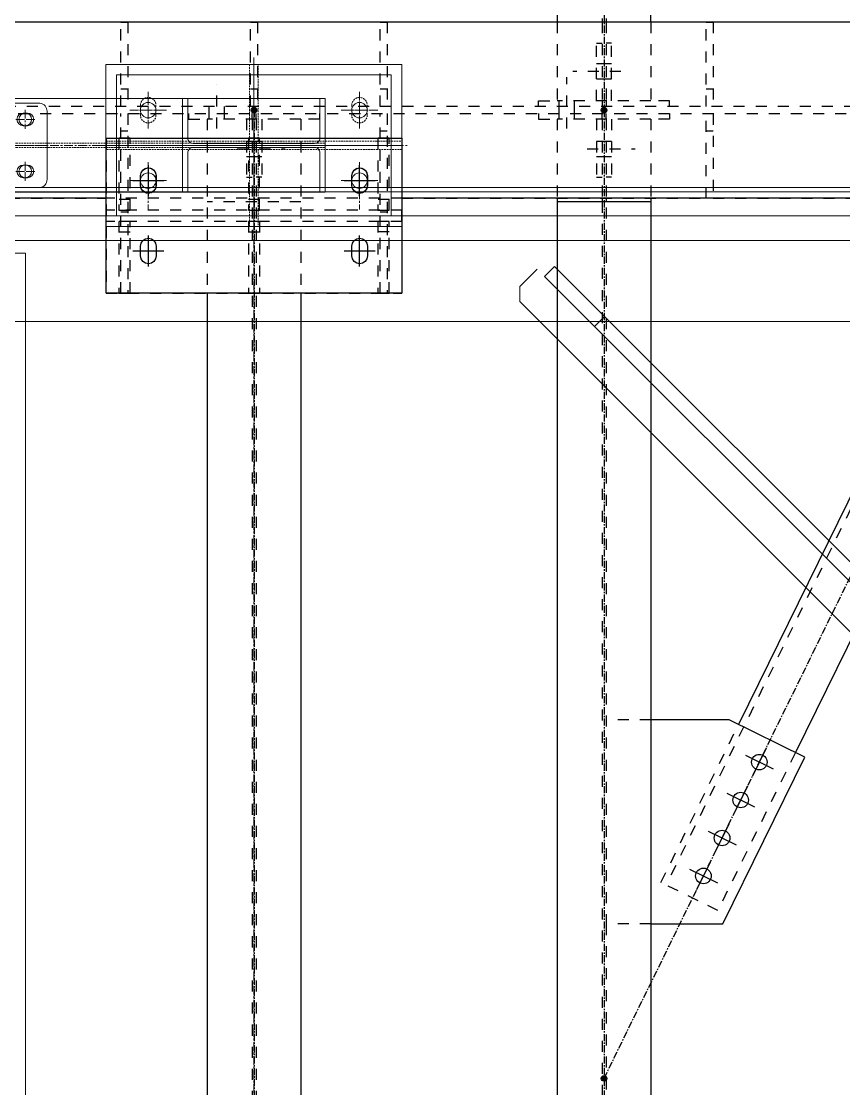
# Model space of a CAD drawing. Header units: inches. Extents: x 209270 to 234360, y -180214 to -150194.
# Drawn here: x 223884 to 225052, y -161553 to -160038 of the extents above; entities that cross this region are included whole.
import ezdxf

# ---------------------------------------------------------------- set-up
doc = ezdxf.new("R2010")
doc.units = ezdxf.units.IN
doc.header["$LTSCALE"] = 10
doc.header["$MEASUREMENT"] = 0
for name, pattern in [('CENTER', [2, 1.25, -0.25, 0.25, -0.25]), ('DXK_LINE_DOT2', [3.9198, 1.9599, -1.9599]), ('HIDDEN', [0.375, 0.25, -0.125])]:
    doc.linetypes.add(name, pattern=pattern)
doc.layers.get('0').update_dxf_attribs({"color": 1})
for name, color, linetype in [('_BLUE_0', 5, 'Continuous'), ('_BLUE_1', 5, 'Continuous'), ('_BLUE_2', 5, 'Continuous'), ('_BLUE_4', 5, 'Continuous')]:
    doc.layers.add(name, color=color, linetype=linetype)
for name, color, linetype, lineweight in [('adani logo', 1, 'Continuous', 15), ('All Bought', 1, 'Continuous', 9), ('Belt', 1, 'Continuous', 9), ('CEN', 1, 'CENTER', 9), ('HIDDDEN', 1, 'HIDDEN', 9), ('HIDDEN', 1, 'HIDDEN', 9), ('MAIN OBJECT', 1, 'Continuous', 18), ('OBJECT', 1, 'Continuous', 18), ('STR25', 1, 'Continuous', 5)]:
    doc.layers.add(name, color=color, linetype=linetype, lineweight=lineweight)

# ---------------------------------------------------------------- blocks, each defined once
blk = doc.blocks.new('A$Cee1ce5ad')
at = {"layer": 'All Bought'}
for p, q in [((-110.6, 65.2), (-96.5, 98)), ((-96.6, 97.8), (96.6, 97.8)), ((-92.9, 99.5), (92.9, 99.5)), ((110.6, 65.2), (96.5, 98)), ((-6.9, 85.4), (-6.9, -73.9)), ((6.9, 85.4), (6.9, -73.9)), ((-125.4, 57.7), (-113, 63.5)), ((-111.9, 64.2), (111.9, 64.2)), ((125.4, 57.7), (113, 63.5)), ((-205, 48.3), (-205, -48.3)), ((-195, 60), (-120.6, 60)), ((-128.3, 51.5), (-128.3, 42.7)), ((120.6, 60), (195, 60)), ((128.3, 51.5), (128.3, 42.7)), ((205, 48.3), (205, -48.3)), ((-144.9, 26.5), (-130.1, 38.9)), ((144.9, 26.5), (130.1, 38.9)), ((-146.7, 22.7), (-146.7, -22.7)), ((146.7, 22.7), (146.7, -22.7)), ((-144.9, -26.5), (-130.1, -38.9)), ((144.9, -26.5), (130.1, -38.9)), ((-128.3, -51.5), (-128.3, -42.7)), ((128.3, -51.5), (128.3, -42.7)), ((-195, -60), (-120.6, -60)), ((-125.4, -57.7), (-113, -63.5)), ((125.4, -57.7), (113, -63.5)), ((120.6, -60), (195, -60)), ((-111.9, -64.2), (111.9, -64.2)), ((-110.6, -65.2), (-96.5, -98)), ((110.6, -65.2), (96.5, -98)), ((-96.6, -97.8), (96.6, -97.8)), ((-92.9, -99.5), (92.9, -99.5))]:
    blk.add_line(p, q, dxfattribs=at)
at = {"layer": 'All Bought', "ltscale": 50}
for p, q in [((-42.5, 99.5), (-42.5, -99.5)), ((40.8, 99.5), (40.8, -99.5))]:
    blk.add_line(p, q, dxfattribs=at)
at = {"layer": 'All Bought'}
for points in [[(-171.2, 28, 1), (-171.2, 46), (-177.2, 46, 1), (-177.2, 28)], [(178.8, 28, 1), (178.8, 46), (172.8, 46, 1), (172.8, 28)], [(-171.2, -46, 1), (-171.2, -28), (-177.2, -28, 1), (-177.2, -46)], [(178.8, -46, 1), (178.8, -28), (172.8, -28, 1), (172.8, -46)]]:
    blk.add_lwpolyline(points, format="xyb", close=True, dxfattribs=at)
for centre, radius, start, end in [((-92.9, 94.5), 5, 90, 135), ((0, 85.4), 6.9, 0, 180), ((92.9, 94.5), 5, 45, 90), ((-116.5, 71.1), 8.33, 295, 315), ((116.5, 71.1), 8.33, 225, 245), ((-193.5, 48.6), 11.5, 97.6625, 181.1349), ((-120.5, 51.7), 7.85, 129.2243, 180.8268), ((120.5, 51.7), 7.85, 359.1732, 50.7757), ((193.5, 48.6), 11.5, 358.8651, 82.3375), ((-133.3, 42.7), 5, 310, 0), ((133.3, 42.7), 5, 180, 230), ((-141.7, 22.7), 5, 130, 180), ((141.7, 22.7), 5, 0, 50), ((-141.7, -22.7), 5, 180, 230), ((141.7, -22.7), 5, 310, 0), ((-133.3, -42.7), 5, 0, 50), ((133.3, -42.7), 5, 130, 180), ((-193.5, -48.6), 11.5, 178.8651, 262.3375), ((-120.5, -51.7), 7.85, 179.1732, 230.7757), ((120.5, -51.7), 7.85, 309.2243, 0.8268), ((193.5, -48.6), 11.5, 277.6625, 1.1349), ((-116.5, -71.1), 8.33, 45, 65), ((0, -73.9), 6.9, 180, 0), ((116.5, -71.1), 8.33, 115, 135), ((-92.9, -94.5), 5, 225, 270), ((92.9, -94.5), 5, 270, 315)]:
    blk.add_arc(centre, radius, start, end, dxfattribs=at)
at = {"layer": 'CEN'}
for p, q in [((0, 99.5), (0, -99.5)), ((-174.2, 50.5), (-174.2, 23.5)), ((175.8, 50.5), (175.8, 23.5)), ((-160.7, 37), (-187.7, 37)), ((162.3, 37), (189.3, 37)), ((-205, 0), (205, 0)), ((-174.2, -50.5), (-174.2, -23.5)), ((175.8, -50.5), (175.8, -23.5)), ((-160.7, -37), (-187.7, -37)), ((162.3, -37), (189.3, -37))]:
    blk.add_line(p, q, dxfattribs=at)
blk = doc.blocks.new('A$C439c46b0')
at = {"layer": 'CEN'}
for p, q in [((0, 124.8), (0, -124.8)), ((-150, 30), (-150, 70)), ((150, 70), (150, 30)), ((-176.1, 50), (-123.9, 50)), ((123.9, 50), (176.1, 50)), ((-219.8, 0), (219.8, 0)), ((-150, -70), (-150, -30)), ((150, -30), (150, -70)), ((-123.9, -50), (-176.1, -50)), ((176.1, -50), (123.9, -50))]:
    blk.add_line(p, q, dxfattribs=at)
at = {"layer": 'MAIN OBJECT', "elevation": -528}
blk.add_lwpolyline([(-195, 100), (195, 100), (195, -100), (-195, -100)], close=True, dxfattribs=at)
at = {"layer": 'MAIN OBJECT'}
for centre in [(-150, 50, -1074.4), (150, 50, -1074.4), (-150, -50, -1074.4), (150, -50, -1074.4)]:
    blk.add_circle(centre, 11, dxfattribs=at)
blk = doc.blocks.new('A$C4ed3ba51')
at = {"layer": 'CEN'}
for p, q in [((0, 115), (0, -115)), ((-150, 23.9), (-150, 91.1)), ((150, 23.9), (150, 91.1)), ((-130, 50), (-170, 50)), ((130, 50), (170, 50)), ((-210, 0), (210, 0)), ((-150, -23.9), (-150, -76.1)), ((150, -23.9), (150, -76.1)), ((-130, -50), (-170, -50)), ((130, -50), (170, -50))]:
    blk.add_line(p, q, dxfattribs=at)
at = {"layer": 'HIDDDEN'}
for points in [[(6, 6), (6, 115), (-6, 115), (-6, 6)], [(6, -6), (6, -115), (-6, -115), (-6, -6)]]:
    blk.add_lwpolyline(points, dxfattribs=at)
blk.add_lwpolyline([(-210, -6), (210, -6), (210, 6), (-210, 6)], close=True, dxfattribs=at)
at = {"layer": 'HIDDEN', "elevation": -528}
for points in [[(-139, 57, 1), (-161, 57), (-161, 43, 1), (-139, 43)], [(139, 57, -1), (161, 57), (161, 43, -1), (139, 43)], [(-139, -57, -1), (-161, -57), (-161, -43, -1), (-139, -43)], [(139, -57, 1), (161, -57), (161, -43, 1), (139, -43)]]:
    blk.add_lwpolyline(points, format="xyb", close=True, dxfattribs=at)
at = {"layer": 'MAIN OBJECT'}
blk.add_lwpolyline([(-101.5, 66.5), (-93.7, 66.5), (-93.7, 10.4, 0.414214), (-86.1, 2.8), (86.1, 2.8, 0.414214), (93.7, 10.4), (93.7, 66.5), (101.5, 66.5), (101.5, -66.5), (93.7, -66.5), (93.7, -66.5), (93.7, -10.4, 0.414214), (86.1, -2.8), (-86.1, -2.8, 0.414214), (-93.7, -10.4), (-93.7, -66.5), (-93.7, -66.5), (-101.5, -66.5)], format="xyb", close=True, dxfattribs=at)
at = {"layer": 'STR25', "elevation": -528}
blk.add_lwpolyline([(-210, 115), (210, 115), (210, -115), (-210, -115)], close=True, dxfattribs=at)
at = {"layer": 'adani logo'}
blk.add_blockref('A$C439c46b0', (0, 0), dxfattribs=at)
blk = doc.blocks.new('RTR')
at = {"layer": 'All Bought'}
for p, q in [((-83232.6, -1561763), (-83582.6, -1561763)), ((-83232.6, -1564163), (-83232.6, -1561763))]:
    blk.add_line(p, q, dxfattribs=at)
at = {"layer": 'CEN'}
for p, q in [((-83232.8, -1561559.5, 3956186986.7), (-83232.8, -1561586.5, 3956186986.7)), ((-83219.3, -1561573, 3956186986.7), (-83246.3, -1561573, 3956186986.7)), ((-82885.2, -1561610, 4202462826.4), (-84008.2, -1561610, 10666859653.8)), ((-83232.8, -1561633.5, 3956186986.7), (-83232.8, -1561660.5, 3956186986.7)), ((-83219.3, -1561647, 3956186986.7), (-83246.3, -1561647, 3956186986.7)), ((-82908.2, -1564415.8), (-82908.2, -1561663.2))]:
    blk.add_line(p, q, dxfattribs=at)
at = {"layer": 'HIDDDEN'}
for p, q in [((-82808.2, -1561607, 10666859653.8), (-84008.2, -1561607, 10666859653.8)), ((-82808.2, -1561613, 10666859653.8), (-84008.2, -1561613, 10666859653.8))]:
    blk.add_line(p, q, dxfattribs=at)
at = {"layer": 'MAIN OBJECT'}
for centre in [(-83232.8, -1561573, 3956186986.7), (-83232.8, -1561647, 3956186986.7)]:
    blk.add_circle(centre, 9, dxfattribs=at)
at = {"layer": 'OBJECT'}
for p, q in [((-82808.2, -1561543.5, 10666859653.8), (-84008.2, -1561543.5, 10666859653.8)), ((-82808.2, -1561676.5, 10666859653.8), (-84008.2, -1561676.5, 10666859653.8))]:
    blk.add_line(p, q, dxfattribs=at)
at = {"xscale": -0.9999999999999998, "rotation": 180.0000896999132}
blk.add_blockref('A$C4ed3ba51', (-82908.3, -1561610, 5544007056.1), dxfattribs=at)
at = {"layer": 'MAIN OBJECT', "xscale": -0.9999999999999989, "rotation": 4.48499566286e-05}
blk.add_blockref('A$Cee1ce5ad', (-83407, -1561610, 7412901051.7), dxfattribs=at)
blk = doc.blocks.new('A$C1db7f450')
at = {"layer": 'All Bought'}
for p, q in [((1177.8, 1177.8, -6732037472.9), (1107.1, 1107.1, -6732037472.9)), ((1192, 1163.7, -6732037472.9), (1177.8, 1177.8, -6732037472.9)), ((1202.6, 1174.3, -6732037472.9), (1227.3, 1149.5, -6732037472.9)), ((579.8, 551.5, -6732037472.9), (1192, 1163.7, -6732037472.9)), ((1227.3, 1128.3, -6732037472.9), (1227.3, 1149.5, -6732037472.9)), ((99, 0, -6732037472.9), (1227.3, 1128.3, -6732037472.9)), ((1107.1, 1107.1, -6732037472.9), (565.7, 565.7, -6732037472.9)), ((1121.2, 1093, -6732037472.9), (1107.1, 1107.1, -6732037472.9))]:
    blk.add_line(p, q, dxfattribs=at)
blk = doc.blocks.new('MECH_DRAWING')
at = {"layer": 'Belt'}
blk.add_line((232515.7, -160463.7, 0), (219599.9, -160463.7, 0), dxfattribs=at)
at = {"layer": 'CEN'}
for p, q in [((220972.4, -160313.7), (228896, -160313.7)), ((232515.4, -160313.7), (221148.1, -160313.7))]:
    blk.add_line(p, q, dxfattribs=at)
at = {"layer": 'HIDDEN'}
for p, q in [((220972.4, -160279.8, 8793052905.5), (228896, -160279.8, 8793052905.5)), ((232515.4, -160279.8, 7050750846.7), (221148.1, -160279.8, 7050750846.7))]:
    blk.add_line(p, q, dxfattribs=at)
at = {"layer": 'MAIN OBJECT'}
for p, q in [((220972.4, -160273.7), (228896, -160273.7)), ((232515.4, -160273.7), (221148.1, -160273.7)), ((220972.4, -160348.7), (228896, -160348.7)), ((232515.5, -160348.7), (221148.1, -160348.7))]:
    blk.add_line(p, q, dxfattribs=at)
at = {"layer": 'MAIN OBJECT', "xscale": -1}
blk.add_blockref('A$C1db7f450', (225819.5, -161563.7, -2763300251.2), dxfattribs=at)
at = {"layer": 'MAIN OBJECT'}
blk.add_blockref('RTR', (307122.9, 1401396.3, -8882565064.9), dxfattribs=at)
blk = doc.blocks.new('Part-116860372-116261 - 114867')
at = {"layer": '_BLUE_1', "linetype": 'DXK_LINE_DOT2'}
for p, q in [((19283.8, 17988.6), (19204.1, 17988.6)), ((19283.8, 17626.2), (19204.1, 17626.2))]:
    blk.add_line(p, q, dxfattribs=at)
at = {"layer": '_BLUE_2', "linetype": 'Continuous'}
for p, q in [((19422.5, 17988.6), (19283.8, 17988.6)), ((19557.2, 17922.5), (19422.5, 17988.6)), ((19411.7, 17626.2), (19557.2, 17922.5)), ((19283.8, 17626.2), (19411.7, 17626.2))]:
    blk.add_line(p, q, dxfattribs=at)
blk = doc.blocks.new('Bolt-116860372-115941 - 114867')
at = {"layer": '_BLUE_1', "linetype": 'DXK_LINE_DOT2'}
for p, q in [((19187, 19015.8), (19197, 19015.8)), ((19197, 19015.8), (19204.1, 19015.8)), ((19204.1, 19015.8), (19214.1, 19015.8)), ((19170.8, 19002.1), (19255.8, 19002.1)), ((19187, 18988.3), (19197, 18988.3)), ((19197, 18988.3), (19204.1, 18988.3)), ((19204.1, 18988.3), (19214.1, 18988.3))]:
    blk.add_line(p, q, dxfattribs=at)
blk = doc.blocks.new('Part-116860372-114976 - 114867')
at = {"layer": '_BLUE_4', "linetype": 'Continuous'}
blk.add_hatch(color=256, dxfattribs=at).paths.add_polyline_path([(19200.6, 19065.8, -1), (19200.6, 19075.8, -1)])
at = {"layer": '_BLUE_1', "linetype": 'DXK_LINE_DOT2'}
for p, q in [((19117.3, 19227.1), (19117.3, 19087.1)), ((19197, 19227.1), (19197, 19087.1)), ((19204.1, 19227.1), (19204.1, 19087.1)), ((19283.8, 19227.1), (19283.8, 19087.1)), ((19283.8, 19087.1), (19117.3, 19087.1))]:
    blk.add_line(p, q, dxfattribs=at)
at = {"layer": '_BLUE_2', "linetype": 'Continuous'}
for p, q in [((19117.3, 21231.3), (19117.3, 19227.1)), ((19283.8, 19227.1), (19283.8, 21231.3)), ((19197, 19233.3), (19197, 19227.1)), ((19204.1, 19233.3), (19204.1, 19227.1))]:
    blk.add_line(p, q, dxfattribs=at)
at = {"layer": '_BLUE_4', "linetype": 'CENTER'}
blk.add_line((19200.6, 21320.8), (19200.6, 19070.8), dxfattribs=at)
at = {"layer": '_BLUE_4', "linetype": 'Continuous'}
blk.add_circle((19200.6, 19070.8), 5, dxfattribs=at)
blk = doc.blocks.new('Part-116860372-157426 - 114867')
at = {"layer": '_BLUE_1', "linetype": 'DXK_LINE_DOT2'}
for p, q in [((18343.1, 19227.1), (18144.3, 19227.1)), ((18573.1, 19227.1), (18355.6, 19227.1)), ((18803.1, 19227.1), (18585.6, 19227.1)), ((19381.8, 19227.1), (18815.6, 19227.1)), ((20038.1, 19227.1), (19394.3, 19227.1)), ((18144.3, 18914.6), (18316.8, 18914.6)), ((18841.8, 18914.6), (19381.8, 18914.6)), ((19394.3, 18914.6), (20038.1, 18914.6))]:
    blk.add_line(p, q, dxfattribs=at)
blk = doc.blocks.new('Part-116860372-115987 - 114867')
at = {"layer": '_BLUE_1', "linetype": 'DXK_LINE_DOT2'}
for p, q in [((19187, 19087.1), (19187, 19189.6)), ((19187, 19189.6), (19197, 19189.6)), ((19084.5, 19077.1), (19084.5, 19087.1)), ((19084.5, 19087.1), (19117.3, 19087.1)), ((19197, 19087.1), (19197, 19077.1))]:
    blk.add_line(p, q, dxfattribs=at)
blk = doc.blocks.new('Part-116860372-115939 - 114867')
at = {"layer": '_BLUE_1', "linetype": 'DXK_LINE_DOT2'}
for p, q in [((19204.1, 19054.6), (19204.1, 19064.6)), ((19316.6, 19064.6), (19316.6, 19054.6)), ((19214.1, 19054.6), (19214.1, 18952.1)), ((19316.6, 19054.6), (19283.8, 19054.6)), ((19214.1, 18952.1), (19204.1, 18952.1))]:
    blk.add_line(p, q, dxfattribs=at)
blk = doc.blocks.new('Part-116860372-114985 - 114867')
at = {"layer": '_BLUE_4', "linetype": 'Continuous'}
blk.add_hatch(color=256, dxfattribs=at).paths.add_polyline_path([(19200.6, 19065.8, -1), (19200.6, 19075.8, -1)])
at = {"layer": '_BLUE_1', "linetype": 'DXK_LINE_DOT2'}
for p, q in [((19283.8, 19054.6), (19117.3, 19054.6)), ((19117.3, 19054.6), (19117.3, 18914.6)), ((19197, 19054.6), (19197, 18914.6)), ((19204.1, 19054.6), (19204.1, 17626.2)), ((19283.8, 19054.6), (19283.8, 18914.6)), ((19197, 18908.3), (19197, 15470.2)), ((19204.1, 17626.2), (19204.1, 15470.2))]:
    blk.add_line(p, q, dxfattribs=at)
at = {"layer": '_BLUE_2', "linetype": 'Continuous'}
for p, q in [((19117.3, 18914.6), (19117.3, 15464)), ((19283.8, 18908.3), (19117.3, 18908.3)), ((19197, 18914.6), (19197, 18908.3)), ((19204.1, 18914.6), (19204.1, 18908.3)), ((19283.8, 18914.6), (19283.8, 15464))]:
    blk.add_line(p, q, dxfattribs=at)
at = {"layer": '_BLUE_4', "linetype": 'CENTER'}
blk.add_line((19200.6, 19070.8), (19200.6, 15320.8), dxfattribs=at)
at = {"layer": '_BLUE_4', "linetype": 'Continuous'}
blk.add_circle((19200.6, 19070.8), 5, dxfattribs=at)
blk = doc.blocks.new('Part-116860372-114989 - 114867')
at = {"layer": '_BLUE_4', "linetype": 'Continuous'}
blk.add_hatch(color=256, dxfattribs=at).paths.add_polyline_path([(18579.3, 19065.8, -1), (18579.3, 19075.8, -1)])
at = {"layer": '_BLUE_1', "linetype": 'DXK_LINE_DOT2'}
for p, q in [((18662.6, 19054.6), (18496.1, 19054.6)), ((18496.1, 19054.6), (18496.1, 18745.8)), ((18575.8, 19054.6), (18575.8, 15338.3)), ((18582.9, 19054.6), (18582.9, 15338.3)), ((18662.6, 19054.6), (18662.6, 18745.8)), ((18662.6, 18908.3), (18496.1, 18908.3))]:
    blk.add_line(p, q, dxfattribs=at)
at = {"layer": '_BLUE_2', "linetype": 'Continuous'}
for p, q in [((18496.1, 18745.8), (18496.1, 15645.8)), ((18662.6, 18745.8), (18662.6, 15645.8))]:
    blk.add_line(p, q, dxfattribs=at)
at = {"layer": '_BLUE_4', "linetype": 'CENTER'}
blk.add_line((18579.3, 19070.8), (18579.3, 15320.8), dxfattribs=at)
at = {"layer": '_BLUE_4', "linetype": 'Continuous'}
blk.add_circle((18579.3, 19070.8), 5, dxfattribs=at)
blk = doc.blocks.new('Bolt-116860372-115937 - 114867')
at = {"layer": '_BLUE_1', "linetype": 'DXK_LINE_DOT2'}
for p, q in [((18513.3, 19038.3), (18513.3, 19117.1)), ((18499.5, 19064.6), (18499.5, 19077.1)), ((18499.5, 19054.6), (18499.5, 19064.6)), ((18527, 19064.6), (18527, 19077.1)), ((18527, 19054.6), (18527, 19064.6))]:
    blk.add_line(p, q, dxfattribs=at)
blk = doc.blocks.new('Part-116860372-115082 - 114867')
at = {"layer": '_BLUE_4', "linetype": 'Continuous'}
for points in [[(19200.6, 19784.6, -1), (19200.6, 19794.6, -1)], [(20200.6, 19222.1, -1), (20200.6, 19232.1, -1)]]:
    blk.add_hatch(color=256, dxfattribs=at).paths.add_polyline_path(points)
at = {"layer": '_BLUE_1', "linetype": 'DXK_LINE_DOT2'}
for p, q in [((19348.5, 19756.6), (19302.6, 19674.8)), ((19555.5, 19640.1), (19348.5, 19756.6)), ((19302.6, 19674.8), (19509.6, 19558.4)), ((19983.3, 19300.5), (19306.3, 19681.4)), ((20025.6, 19375.7), (19818.6, 19492.2)), ((19979.6, 19294), (19772.6, 19410.4)), ((20025.6, 19375.7), (19979.6, 19294))]:
    blk.add_line(p, q, dxfattribs=at)
at = {"layer": '_BLUE_2', "linetype": 'Continuous'}
for p, q in [((19818.6, 19492.2), (19555.5, 19640.1)), ((19772.6, 19410.4), (19509.6, 19558.4))]:
    blk.add_line(p, q, dxfattribs=at)
at = {"layer": '_BLUE_4', "linetype": 'CENTER'}
blk.add_line((20200.6, 19227.1), (19200.6, 19789.6), dxfattribs=at)
at = {"layer": '_BLUE_4', "linetype": 'Continuous'}
for centre in [(19200.6, 19789.6), (20200.6, 19227.1)]:
    blk.add_circle(centre, 5, dxfattribs=at)
blk = doc.blocks.new('Part-116860372-115109 - 114867')
at = {"layer": '_BLUE_4', "linetype": 'Continuous'}
for points in [[(20044.3, 19065.8, -1), (20044.3, 19075.8, -1)], [(19200.6, 17347.1, -1), (19200.6, 17357.1, -1)]]:
    blk.add_hatch(color=256, dxfattribs=at).paths.add_polyline_path(points)
at = {"layer": '_BLUE_1', "linetype": 'DXK_LINE_DOT2'}
for p, q in [((19897.8, 18891.4), (19310.6, 17695.4)), ((19888.8, 18895.8), (19751.1, 18615.3)), ((19888.8, 18895.8), (19989.8, 18846.3)), ((19989.8, 18846.3), (19852.1, 18565.7)), ((19301.6, 17699.8), (19439.3, 17980.3)), ((19540.3, 17930.7), (19402.6, 17650.2)), ((19402.6, 17650.2), (19301.6, 17699.8))]:
    blk.add_line(p, q, dxfattribs=at)
at = {"layer": '_BLUE_2', "linetype": 'Continuous'}
for p, q in [((19751.1, 18615.3), (19439.3, 17980.3)), ((19852.1, 18565.7), (19540.3, 17930.7))]:
    blk.add_line(p, q, dxfattribs=at)
at = {"layer": '_BLUE_4', "linetype": 'CENTER'}
blk.add_line((19200.6, 17352.1), (20044.3, 19070.8), dxfattribs=at)
at = {"layer": '_BLUE_4', "linetype": 'Continuous'}
for centre in [(20044.3, 19070.8), (19200.6, 17352.1)]:
    blk.add_circle(centre, 5, dxfattribs=at)
blk = doc.blocks.new('Part-116860372-115112 - 114867')
at = {"layer": '_BLUE_1', "linetype": 'DXK_LINE_DOT2'}
blk.add_line((18841.8, 18914.6), (18316.8, 18914.6), dxfattribs=at)
at = {"layer": '_BLUE_2', "linetype": 'Continuous'}
for p, q in [((20038.1, 19227.1), (9419.3, 19227.1)), ((18316.8, 18914.6), (17591.8, 18914.6)), ((20038.1, 18914.6), (18841.8, 18914.6))]:
    blk.add_line(p, q, dxfattribs=at)
blk = doc.blocks.new('Part-116860372-115114 - 114867')
at = {"layer": '_BLUE_1', "linetype": 'DXK_LINE_DOT2'}
for p, q in [((20038.1, 19077.1), (9419.3, 19077.1)), ((9419.3, 19064.6), (20038.1, 19064.6))]:
    blk.add_line(p, q, dxfattribs=at)
blk = doc.blocks.new('Part-116860372-116615 - 114867')
at = {"layer": '_BLUE_1', "linetype": 'DXK_LINE_DOT2'}
for p, q in [((18573.1, 19077.1), (18573.1, 19227.1)), ((18573.1, 19227.1), (18585.6, 19227.1)), ((18585.6, 19227.1), (18585.6, 19077.1)), ((18585.6, 19108.3), (18573.1, 19108.3))]:
    blk.add_line(p, q, dxfattribs=at)
blk = doc.blocks.new('Part-116860372-116617 - 114867')
at = {"layer": '_BLUE_1', "linetype": 'DXK_LINE_DOT2'}
for p, q in [((18343.1, 19077.1), (18343.1, 19227.1)), ((18343.1, 19227.1), (18355.6, 19227.1)), ((18355.6, 19227.1), (18355.6, 19077.1)), ((18355.6, 19108.3), (18343.1, 19108.3))]:
    blk.add_line(p, q, dxfattribs=at)
blk = doc.blocks.new('Part-116860372-115935 - 114867')
at = {"layer": '_BLUE_1', "linetype": 'DXK_LINE_DOT2'}
for p, q in [((18463.3, 19064.6), (18463.3, 19054.6)), ((18575.8, 19054.6), (18575.8, 19064.6)), ((18463.3, 19054.6), (18496.1, 19054.6)), ((18565.8, 19054.6), (18565.8, 18952.1)), ((18565.8, 18952.1), (18575.8, 18952.1))]:
    blk.add_line(p, q, dxfattribs=at)
blk = doc.blocks.new('Part-116860372-149908 - 114867')
at = {"layer": '_BLUE_1', "linetype": 'DXK_LINE_DOT2'}
for p, q in [((19381.8, 19077.1), (19381.8, 19227.1)), ((19381.8, 19227.1), (19394.3, 19227.1)), ((19394.3, 19227.1), (19394.3, 19077.1)), ((19394.3, 19108.3), (19381.8, 19108.3))]:
    blk.add_line(p, q, dxfattribs=at)
blk = doc.blocks.new('Part-116860372-116590 - 114867')
at = {"layer": '_BLUE_1', "linetype": 'DXK_LINE_DOT2'}
for p, q in [((18799.3, 19020.9), (18799.3, 18893.4)), ((18819.3, 19020.9), (18799.3, 19020.9)), ((18819.3, 18893.4), (18819.3, 19020.9)), ((18819.3, 18912.1), (18799.3, 18912.1)), ((18799.3, 18893.4), (18819.3, 18893.4))]:
    blk.add_line(p, q, dxfattribs=at)
blk = doc.blocks.new('Part-116860372-116588 - 114867')
at = {"layer": '_BLUE_1', "linetype": 'DXK_LINE_DOT2'}
for p, q in [((18569.3, 19020.8), (18569.3, 18893.3)), ((18589.3, 19020.8), (18569.3, 19020.8)), ((18589.3, 18893.3), (18589.3, 19020.8)), ((18589.3, 18912.1), (18569.3, 18912.1)), ((18569.3, 18893.3), (18589.3, 18893.3))]:
    blk.add_line(p, q, dxfattribs=at)
blk = doc.blocks.new('Bolt-116860372-115942 - 114867')
at = {"layer": '_BLUE_1', "linetype": 'DXK_LINE_DOT2'}
for p, q in [((19134.5, 19038.3), (19134.5, 19129.6)), ((19120.8, 19077.1), (19120.8, 19087.1)), ((19148.3, 19077.1), (19148.3, 19087.1)), ((19120.8, 19064.6), (19120.8, 19077.1)), ((19120.8, 19054.6), (19120.8, 19064.6)), ((19148.3, 19064.6), (19148.3, 19077.1)), ((19148.3, 19054.6), (19148.3, 19064.6))]:
    blk.add_line(p, q, dxfattribs=at)
blk = doc.blocks.new('Part-116860372-115934 - 114867')
at = {"layer": '_BLUE_1', "linetype": 'DXK_LINE_DOT2'}
for p, q in [((18582.9, 19054.6), (18582.9, 19064.6)), ((18695.4, 19064.6), (18695.4, 19054.6)), ((18592.9, 19054.6), (18592.9, 18952.1)), ((18695.4, 19054.6), (18662.6, 19054.6)), ((18592.9, 18952.1), (18582.9, 18952.1))]:
    blk.add_line(p, q, dxfattribs=at)
blk = doc.blocks.new('Bolt-116860372-116262 - 114867')
at = {"layer": '_BLUE_2', "linetype": 'Continuous'}
for p, q in [((19451.5, 17925.6), (19500.9, 17901.4)), ((19488.3, 17938.2), (19464.1, 17888.8)), ((19455.2, 17870.9), (19431, 17821.5)), ((19418.4, 17858.3), (19467.8, 17834)), ((19385.4, 17791), (19434.8, 17766.7)), ((19422.2, 17803.5), (19398, 17754.2)), ((19389.1, 17736.2), (19364.9, 17686.8)), ((19352.3, 17723.6), (19401.7, 17699.4))]:
    blk.add_line(p, q, dxfattribs=at)
for centre in [(19476.2, 17913.5), (19443.1, 17846.2), (19410.1, 17778.8), (19377, 17711.5)]:
    blk.add_circle(centre, 13.8, dxfattribs=at)
blk = doc.blocks.new('Part-116860372-116616 - 114867')
at = {"layer": '_BLUE_1', "linetype": 'DXK_LINE_DOT2'}
for p, q in [((18343.1, 18745.9), (18343.1, 19064.6)), ((18355.6, 19064.6), (18355.6, 18745.9)), ((18355.6, 19033.3), (18343.1, 19033.3)), ((18355.6, 18889.6), (18343.1, 18889.6)), ((18355.6, 18745.9), (18343.1, 18745.9))]:
    blk.add_line(p, q, dxfattribs=at)
blk = doc.blocks.new('Part-116860372-116585 - 114867')
at = {"layer": '_BLUE_1', "linetype": 'DXK_LINE_DOT2'}
for p, q in [((18339.3, 19020.8), (18339.3, 18893.3)), ((18359.3, 19020.8), (18339.3, 19020.8)), ((18359.3, 18893.3), (18359.3, 19020.8)), ((18359.3, 18912.1), (18339.3, 18912.1)), ((18339.3, 18893.3), (18359.3, 18893.3))]:
    blk.add_line(p, q, dxfattribs=at)
blk = doc.blocks.new('Part-116860372-116589 - 114867')
at = {"layer": '_BLUE_1', "linetype": 'DXK_LINE_DOT2'}
for p, q in [((18589.3, 18873.3), (18569.3, 18873.3)), ((18569.3, 18873.3), (18569.3, 18745.8)), ((18589.3, 18873.3), (18589.3, 18745.8)), ((18589.3, 18854.5), (18569.3, 18854.5))]:
    blk.add_line(p, q, dxfattribs=at)
at = {"layer": '_BLUE_2', "linetype": 'Continuous'}
for p, q in [((18569.3, 18745.8), (18569.3, 18745.8)), ((18569.3, 18745.8), (18589.3, 18745.8)), ((18589.3, 18745.8), (18589.3, 18745.8))]:
    blk.add_line(p, q, dxfattribs=at)
blk = doc.blocks.new('Bolt-116860372-115936 - 114867')
at = {"layer": '_BLUE_1', "linetype": 'DXK_LINE_DOT2'}
for p, q in [((18565.8, 19015.8), (18575.8, 19015.8)), ((18575.8, 19015.8), (18582.9, 19015.8)), ((18582.9, 19015.8), (18592.9, 19015.8)), ((18549.5, 19002.1), (18634.5, 19002.1)), ((18565.8, 18988.3), (18575.8, 18988.3)), ((18575.8, 18988.3), (18582.9, 18988.3)), ((18582.9, 18988.3), (18592.9, 18988.3))]:
    blk.add_line(p, q, dxfattribs=at)
blk = doc.blocks.new('Part-116860372-115940 - 114867')
at = {"layer": '_BLUE_1', "linetype": 'DXK_LINE_DOT2'}
for p, q in [((19084.5, 19064.6), (19084.5, 19054.6)), ((19197, 19054.6), (19197, 19064.6)), ((19084.5, 19054.6), (19117.3, 19054.6)), ((19187, 19054.6), (19187, 18952.1)), ((19187, 18952.1), (19197, 18952.1))]:
    blk.add_line(p, q, dxfattribs=at)
blk = doc.blocks.new('Part-116860372-115988 - 114867')
at = {"layer": '_BLUE_1', "linetype": 'DXK_LINE_DOT2'}
for p, q in [((19214.1, 19189.6), (19204.1, 19189.6)), ((19214.1, 19087.1), (19214.1, 19189.6)), ((19204.1, 19087.1), (19204.1, 19077.1)), ((19316.6, 19087.1), (19283.8, 19087.1)), ((19316.6, 19077.1), (19316.6, 19087.1))]:
    blk.add_line(p, q, dxfattribs=at)
blk = doc.blocks.new('Bolt-116860372-115989 - 114867')
at = {"layer": '_BLUE_1', "linetype": 'DXK_LINE_DOT2'}
for p, q in [((19230.4, 19139.6), (19145.4, 19139.6)), ((19197, 19153.3), (19187, 19153.3)), ((19204.1, 19153.3), (19197, 19153.3)), ((19214.1, 19153.3), (19204.1, 19153.3)), ((19197, 19125.8), (19187, 19125.8)), ((19204.1, 19125.8), (19197, 19125.8)), ((19214.1, 19125.8), (19204.1, 19125.8))]:
    blk.add_line(p, q, dxfattribs=at)
blk = doc.blocks.new('Part-116860372-116583 - 114867')
at = {"layer": '_BLUE_1', "linetype": 'DXK_LINE_DOT2'}
for p, q in [((18841.8, 18893.4), (18316.8, 18893.3)), ((18316.8, 18873.3), (18316.8, 18893.3)), ((18841.8, 18873.4), (18841.8, 18893.4)), ((18841.8, 18873.4), (18316.8, 18873.3))]:
    blk.add_line(p, q, dxfattribs=at)
blk = doc.blocks.new('Part-116860372-116584 - 114867')
at = {"layer": '_BLUE_2', "linetype": 'Continuous'}
for p, q in [((18316.8, 19020.8), (18841.8, 19020.9)), ((18316.8, 18745.8), (18316.8, 19020.8)), ((18841.8, 19020.9), (18841.8, 18745.9)), ((18841.8, 18745.9), (18316.8, 18745.8))]:
    blk.add_line(p, q, dxfattribs=at)
blk = doc.blocks.new('Part-116860372-116586 - 114867')
at = {"layer": '_BLUE_1', "linetype": 'DXK_LINE_DOT2'}
for p, q in [((18316.8, 19020.8), (18841.8, 19020.9)), ((18316.8, 19020.8), (18316.8, 18745.8)), ((18841.8, 19020.9), (18841.8, 18745.9)), ((18316.8, 18745.8), (18841.8, 18745.9))]:
    blk.add_line(p, q, dxfattribs=at)
blk = doc.blocks.new('Part-116860372-116587 - 114867')
at = {"layer": '_BLUE_1', "linetype": 'DXK_LINE_DOT2'}
for p, q in [((18359.3, 18873.3), (18339.3, 18873.3)), ((18339.3, 18873.3), (18339.3, 18745.8)), ((18359.3, 18745.8), (18359.3, 18873.3)), ((18359.3, 18854.5), (18339.3, 18854.5)), ((18339.3, 18745.8), (18359.3, 18745.8))]:
    blk.add_line(p, q, dxfattribs=at)
blk = doc.blocks.new('Part-116860372-116591 - 114867')
at = {"layer": '_BLUE_1', "linetype": 'DXK_LINE_DOT2'}
for p, q in [((18819.3, 18873.3), (18799.3, 18873.3)), ((18799.3, 18873.3), (18799.3, 18745.9)), ((18819.3, 18745.9), (18819.3, 18873.3)), ((18819.3, 18854.6), (18799.3, 18854.6)), ((18799.3, 18745.9), (18819.3, 18745.9))]:
    blk.add_line(p, q, dxfattribs=at)
blk = doc.blocks.new('Bolt-116860372-116592 - 114867')
at = {"layer": '_BLUE_2', "linetype": 'Continuous'}
for p, q in [((18382.1, 18964.3), (18386.6, 18967.3)), ((18386.6, 18967.3), (18391.8, 18968.3)), ((18391.8, 18918.3), (18391.8, 18973.3)), ((18391.8, 18968.3), (18391.8, 18968.3)), ((18391.8, 18968.3), (18397.1, 18967.3)), ((18397.1, 18967.3), (18401.6, 18964.3)), ((18757.1, 18964.3), (18761.6, 18967.2)), ((18761.6, 18967.2), (18766.8, 18968.3)), ((18766.8, 18918.3), (18766.8, 18973.3)), ((18766.8, 18968.3), (18766.8, 18968.3)), ((18766.8, 18968.3), (18772.1, 18967.2)), ((18772.1, 18967.2), (18776.6, 18964.3)), ((18364.3, 18945.8), (18419.3, 18945.8)), ((18378.1, 18954.6), (18379.1, 18959.8)), ((18378.1, 18937.1), (18378.1, 18954.6)), ((18379.1, 18959.8), (18382.1, 18964.3)), ((18401.6, 18964.3), (18404.5, 18959.8)), ((18404.5, 18959.8), (18405.6, 18954.6)), ((18405.6, 18954.6), (18405.6, 18937.1)), ((18739.3, 18945.8), (18794.3, 18945.8)), ((18753.1, 18954.5), (18754.1, 18959.8)), ((18753.1, 18937), (18753.1, 18954.5)), ((18754.1, 18959.8), (18757.1, 18964.3)), ((18776.6, 18964.3), (18779.5, 18959.8)), ((18779.5, 18959.8), (18780.6, 18954.5)), ((18780.6, 18954.5), (18780.6, 18937)), ((18379.1, 18931.8), (18378.1, 18937.1)), ((18382.1, 18927.4), (18379.1, 18931.8)), ((18386.6, 18924.4), (18382.1, 18927.4)), ((18401.6, 18927.3), (18397.1, 18924.4)), ((18404.5, 18931.8), (18401.6, 18927.3)), ((18405.6, 18937.1), (18404.5, 18931.8)), ((18754.1, 18931.8), (18753.1, 18937)), ((18757.1, 18927.3), (18754.1, 18931.8)), ((18761.6, 18924.3), (18757.1, 18927.3)), ((18776.6, 18927.3), (18772.1, 18924.3)), ((18779.5, 18931.8), (18776.6, 18927.3)), ((18780.6, 18937), (18779.5, 18931.8)), ((18391.8, 18923.3), (18386.6, 18924.4)), ((18397.1, 18924.4), (18391.8, 18923.3)), ((18391.8, 18923.3), (18391.8, 18923.3)), ((18766.8, 18923.3), (18761.6, 18924.3)), ((18772.1, 18924.3), (18766.8, 18923.3)), ((18766.8, 18923.3), (18766.8, 18923.3)), ((18378.1, 18829.6), (18379.1, 18834.8)), ((18379.1, 18834.8), (18382.1, 18839.3)), ((18382.1, 18839.3), (18386.6, 18842.3)), ((18386.6, 18842.3), (18391.8, 18843.3)), ((18391.8, 18793.3), (18391.8, 18848.3)), ((18391.8, 18843.3), (18391.8, 18843.3)), ((18391.8, 18843.3), (18397.1, 18842.3)), ((18397.1, 18842.3), (18401.5, 18839.3)), ((18401.5, 18839.3), (18404.5, 18834.8)), ((18404.5, 18834.8), (18405.6, 18829.6)), ((18753.1, 18829.5), (18754.1, 18834.8)), ((18754.1, 18834.8), (18757.1, 18839.3)), ((18757.1, 18839.3), (18761.6, 18842.2)), ((18761.6, 18842.2), (18766.8, 18843.3)), ((18766.8, 18793.3), (18766.8, 18848.3)), ((18766.8, 18843.3), (18766.8, 18843.3)), ((18766.8, 18843.3), (18772.1, 18842.2)), ((18772.1, 18842.2), (18776.5, 18839.3)), ((18776.5, 18839.3), (18779.5, 18834.8)), ((18779.5, 18834.8), (18780.6, 18829.5)), ((18364.3, 18820.8), (18419.3, 18820.8)), ((18378.1, 18812.1), (18378.1, 18829.6)), ((18405.6, 18829.6), (18405.6, 18812.1)), ((18739.3, 18820.8), (18794.3, 18820.8)), ((18753.1, 18812), (18753.1, 18829.5)), ((18780.6, 18829.5), (18780.6, 18812)), ((18379.1, 18806.8), (18378.1, 18812.1)), ((18382.1, 18802.4), (18379.1, 18806.8)), ((18386.6, 18799.4), (18382.1, 18802.4)), ((18391.8, 18798.3), (18386.6, 18799.4)), ((18397.1, 18799.4), (18391.8, 18798.3)), ((18391.8, 18798.3), (18391.8, 18798.3)), ((18401.5, 18802.3), (18397.1, 18799.4)), ((18404.5, 18806.8), (18401.5, 18802.3)), ((18405.6, 18812.1), (18404.5, 18806.8)), ((18754.1, 18806.8), (18753.1, 18812)), ((18757.1, 18802.3), (18754.1, 18806.8)), ((18761.6, 18799.3), (18757.1, 18802.3)), ((18766.8, 18798.3), (18761.6, 18799.3)), ((18772.1, 18799.3), (18766.8, 18798.3)), ((18766.8, 18798.3), (18766.8, 18798.3)), ((18776.5, 18802.3), (18772.1, 18799.3)), ((18779.5, 18806.8), (18776.5, 18802.3)), ((18780.6, 18812), (18779.5, 18806.8))]:
    blk.add_line(p, q, dxfattribs=at)
blk = doc.blocks.new('Part-116860372-116613 - 114867')
at = {"layer": '_BLUE_1', "linetype": 'DXK_LINE_DOT2'}
for p, q in [((18803.1, 18745.9), (18803.1, 19064.6)), ((18815.6, 19064.6), (18815.6, 18745.9)), ((18815.6, 19033.3), (18803.1, 19033.3)), ((18815.6, 18889.6), (18803.1, 18889.6)), ((18815.6, 18745.9), (18803.1, 18745.9))]:
    blk.add_line(p, q, dxfattribs=at)
blk = doc.blocks.new('Part-116860372-116614 - 114867')
at = {"layer": '_BLUE_1', "linetype": 'DXK_LINE_DOT2'}
for p, q in [((18803.1, 19077.1), (18803.1, 19227.1)), ((18803.1, 19227.1), (18815.6, 19227.1)), ((18815.6, 19227.1), (18815.6, 19077.1)), ((18815.6, 19108.3), (18803.1, 19108.3))]:
    blk.add_line(p, q, dxfattribs=at)
blk = doc.blocks.new('Part-116860372-149909 - 114867')
at = {"layer": '_BLUE_1', "linetype": 'DXK_LINE_DOT2'}
for p, q in [((19381.8, 18914.6), (19381.8, 19064.6)), ((19394.3, 19064.6), (19394.3, 18914.6)), ((19394.3, 19033.3), (19381.8, 19033.3)), ((19394.3, 18914.6), (19381.8, 18914.6))]:
    blk.add_line(p, q, dxfattribs=at)
blk = doc.blocks.new('STR_DRAWING')
at = {"layer": '_BLUE_0', "xscale": 0.8, "yscale": 0.8, "zscale": 0.8}
for name in ['Part-116860372-114976 - 114867', 'Part-116860372-115082 - 114867', 'Part-116860372-157426 - 114867', 'Part-116860372-115112 - 114867', 'Part-116860372-116617 - 114867', 'Part-116860372-116615 - 114867', 'Part-116860372-116614 - 114867', 'Part-116860372-149908 - 114867', 'Part-116860372-115987 - 114867', 'Part-116860372-115988 - 114867', 'Bolt-116860372-115989 - 114867', 'Bolt-116860372-115942 - 114867', 'Bolt-116860372-115937 - 114867', 'Part-116860372-115114 - 114867', 'Part-116860372-114989 - 114867', 'Part-116860372-114985 - 114867', 'Part-116860372-115109 - 114867', 'Part-116860372-116616 - 114867', 'Part-116860372-115935 - 114867', 'Part-116860372-115934 - 114867', 'Part-116860372-116613 - 114867', 'Part-116860372-115940 - 114867', 'Part-116860372-115939 - 114867', 'Part-116860372-149909 - 114867', 'Part-116860372-116584 - 114867', 'Part-116860372-116586 - 114867', 'Part-116860372-116585 - 114867', 'Bolt-116860372-115936 - 114867', 'Part-116860372-116588 - 114867', 'Part-116860372-116590 - 114867', 'Bolt-116860372-115941 - 114867', 'Bolt-116860372-116592 - 114867', 'Part-116860372-116583 - 114867', 'Part-116860372-116587 - 114867', 'Part-116860372-116589 - 114867', 'Part-116860372-116591 - 114867', 'Part-116860372-116261 - 114867', 'Bolt-116860372-116262 - 114867']:
    blk.add_blockref(name, (971.5, 4264.2), dxfattribs=at)

msp = doc.modelspace()

# ---------------------------------------------------------------- block references
msp.add_blockref('MECH_DRAWING', (0, 0))
at = {"xscale": 0.9999999999078191, "yscale": 1.0000000000951985}
msp.add_blockref('STR_DRAWING', (208379.9, -179684.5), dxfattribs=at)

doc.saveas('drawing.dxf')
